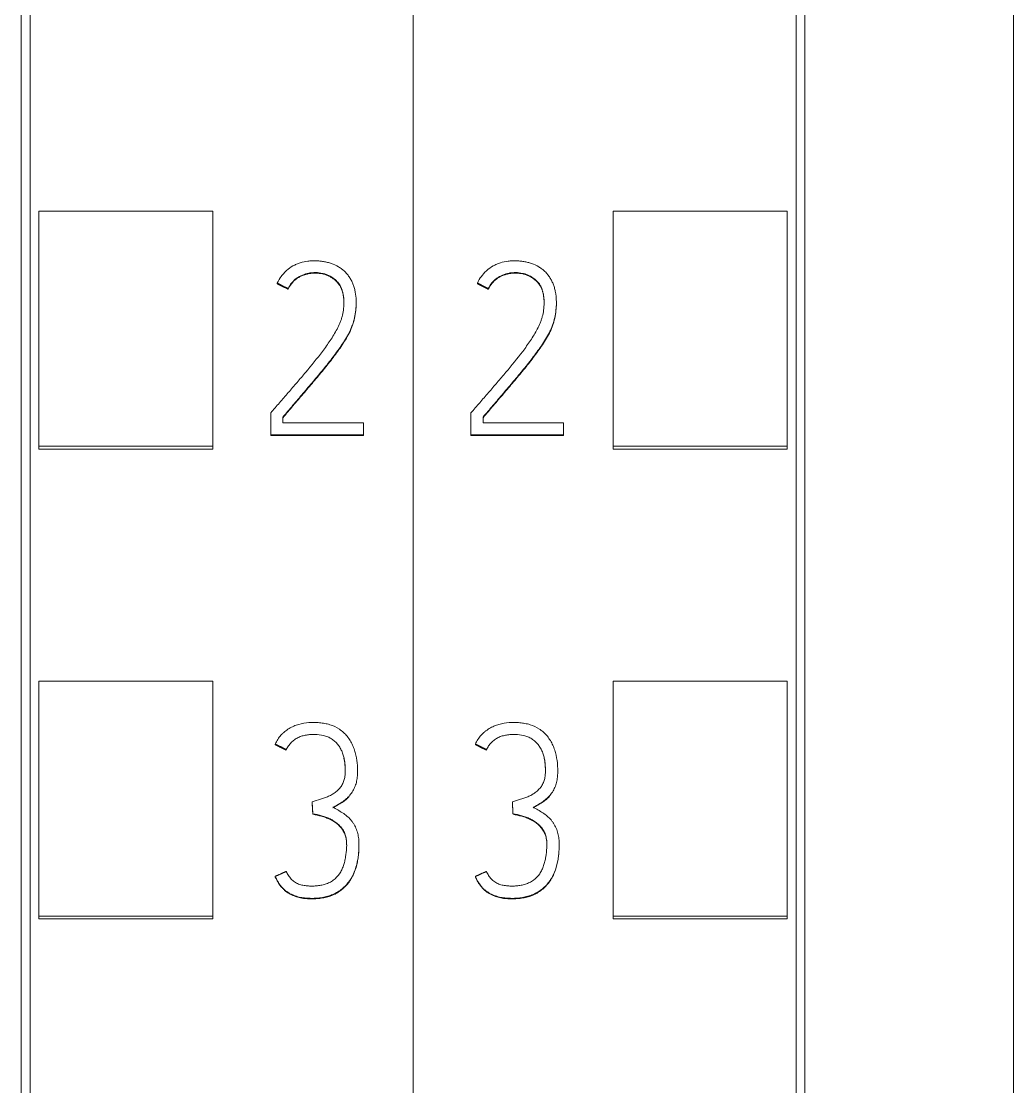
# Model space of a CAD drawing. Header units: millimetres. Extents: x 1359 to 3577, y 1336 to 3557.
# Drawn here: x 2641.47 to 2652.87, y 3016.78 to 3029.02 of the extents above; entities that cross this region are included whole.
import ezdxf

# ---------------------------------------------------------------- set-up
doc = ezdxf.new("R2010")
doc.units = ezdxf.units.MM
doc.layers.add('000-PI-Oprema', color=30, linetype='Continuous', lineweight=5)

msp = doc.modelspace()

# ---------------------------------------------------------------- linework, layer by layer
at = {"layer": '000-PI-Oprema', "color": 0, "linetype": 'ByBlock', "lineweight": 0}
for p, q in [((2645.971, 3041.237), (2645.971, 2927.819)), ((2645.971, 3041.237), (2645.971, 2927.819)), ((2641.571, 2930.141), (2641.571, 3038.956)), ((2650.371, 3038.956), (2650.371, 2930.141)), ((2641.671, 3024.136), (2641.671, 3026.839)), ((2641.671, 3026.839), (2643.671, 3026.839)), ((2643.671, 3024.136), (2643.671, 3026.839)), ((2648.271, 3024.136), (2648.271, 3026.839)), ((2650.271, 3026.839), (2648.271, 3026.839)), ((2650.271, 3024.136), (2650.271, 3026.839)), ((2644.411, 3026.012), (2644.411, 3026.005)), ((2646.711, 3026.012), (2646.711, 3026.005)), ((2644.536, 3025.948), (2644.536, 3025.942)), ((2646.836, 3025.948), (2646.836, 3025.942)), ((2645.318, 3025.78), (2645.318, 3025.786)), ((2647.618, 3025.78), (2647.618, 3025.786)), ((2644.336, 3024.52), (2644.336, 3024.266)), ((2646.636, 3024.52), (2646.636, 3024.266)), ((2644.475, 3024.404), (2644.475, 3024.471)), ((2645.401, 3024.404), (2644.475, 3024.404)), ((2645.401, 3024.266), (2645.401, 3024.404)), ((2646.775, 3024.404), (2646.775, 3024.471)), ((2647.701, 3024.404), (2646.775, 3024.404)), ((2647.701, 3024.266), (2647.701, 3024.404)), ((2644.336, 3024.266), (2644.336, 3024.26)), ((2644.336, 3024.266), (2645.401, 3024.266)), ((2645.401, 3024.26), (2644.336, 3024.26)), ((2645.401, 3024.266), (2645.401, 3024.26)), ((2646.636, 3024.266), (2646.636, 3024.26)), ((2646.636, 3024.266), (2647.701, 3024.266)), ((2647.701, 3024.26), (2646.636, 3024.26)), ((2647.701, 3024.266), (2647.701, 3024.26)), ((2641.671, 3024.105), (2641.671, 3024.136)), ((2641.671, 3024.136), (2643.671, 3024.136)), ((2641.671, 3024.105), (2643.671, 3024.105)), ((2643.671, 3024.105), (2643.671, 3024.136)), ((2648.271, 3024.105), (2648.271, 3024.136)), ((2650.271, 3024.136), (2648.271, 3024.136)), ((2650.271, 3024.105), (2648.271, 3024.105)), ((2650.271, 3024.105), (2650.271, 3024.136)), ((2641.671, 3018.734), (2641.671, 3021.437)), ((2641.671, 3021.437), (2643.671, 3021.437)), ((2643.671, 3018.734), (2643.671, 3021.437)), ((2648.271, 3018.734), (2648.271, 3021.437)), ((2650.271, 3021.437), (2648.271, 3021.437)), ((2650.271, 3018.734), (2650.271, 3021.437)), ((2644.387, 3020.714), (2644.387, 3020.707)), ((2644.515, 3020.65), (2644.515, 3020.644)), ((2646.687, 3020.714), (2646.687, 3020.707)), ((2646.815, 3020.65), (2646.815, 3020.644)), ((2645.333, 3020.396), (2645.333, 3020.402)), ((2647.633, 3020.396), (2647.633, 3020.402)), ((2644.812, 3020.051), (2644.812, 3020.045)), ((2647.112, 3020.051), (2647.112, 3020.045)), ((2644.82, 3019.913), (2644.82, 3019.906)), ((2647.12, 3019.913), (2647.12, 3019.906)), ((2645.35, 3019.546), (2645.35, 3019.552)), ((2647.65, 3019.546), (2647.65, 3019.552)), ((2644.387, 3019.192), (2644.387, 3019.185)), ((2646.687, 3019.192), (2646.687, 3019.185)), ((2641.671, 3018.705), (2641.671, 3018.734)), ((2641.671, 3018.734), (2643.671, 3018.734)), ((2641.671, 3018.705), (2643.671, 3018.705)), ((2643.671, 3018.705), (2643.671, 3018.734)), ((2648.271, 3018.705), (2648.271, 3018.734)), ((2650.271, 3018.734), (2648.271, 3018.734)), ((2650.271, 3018.705), (2648.271, 3018.705)), ((2650.271, 3018.705), (2650.271, 3018.734))]:
    msp.add_line(p, q, dxfattribs=at)
for points, knots in [([(2641.471, 2929.856), (2641.471, 2933.196), (2641.471, 2941.161), (2641.471, 2953.801), (2641.471, 2969.287), (2641.471, 2983.582), (2641.471, 2997.792), (2641.471, 3012.358), (2641.471, 3026.528), (2641.471, 3036.098), (2641.471, 3039.142)], [0, 0, 0, 0, 0.091483, 0.21812, 0.346206, 0.515858, 0.610111, 0.736264, 0.916066, 1, 1, 1, 1]), ([(2650.471, 3039.142), (2650.471, 3036.098), (2650.471, 3026.528), (2650.471, 3012.358), (2650.471, 2997.792), (2650.471, 2983.582), (2650.471, 2969.287), (2650.471, 2953.801), (2650.471, 2941.161), (2650.471, 2933.196), (2650.471, 2929.856)], [0, 0, 0, 0, 0.083934, 0.263736, 0.389889, 0.484142, 0.653794, 0.78188, 0.908517, 1, 1, 1, 1]), ([(2652.871, 3036.077), (2652.871, 3034.053), (2652.871, 3025.504), (2652.871, 3012.358), (2652.871, 2997.792), (2652.871, 2983.582), (2652.871, 2969.287), (2652.871, 2953.801), (2652.871, 2941.043), (2652.871, 2932.161), (2652.871, 2927.904), (2652.871, 2927.106)], [0, 0, 0, 0, 0.055935, 0.236292, 0.362833, 0.457376, 0.627551, 0.756032, 0.883059, 0.978086, 1, 1, 1, 1]), ([(2644.475, 3024.471), (2644.514, 3024.517), (2644.553, 3024.562), (2644.631, 3024.654), (2644.67, 3024.7), (2644.748, 3024.791), (2644.787, 3024.837), (2644.865, 3024.929), (2644.903, 3024.975), (2644.979, 3025.068), (2645.017, 3025.115), (2645.071, 3025.187), (2645.089, 3025.211), (2645.124, 3025.26), (2645.142, 3025.285), (2645.175, 3025.335), (2645.191, 3025.36), (2645.221, 3025.412), (2645.236, 3025.438), (2645.254, 3025.479), (2645.26, 3025.493), (2645.271, 3025.521), (2645.277, 3025.535), (2645.291, 3025.578), (2645.298, 3025.608), (2645.309, 3025.666), (2645.313, 3025.696), (2645.317, 3025.741), (2645.318, 3025.756), (2645.318, 3025.786), (2645.318, 3025.801), (2645.316, 3025.846), (2645.313, 3025.876), (2645.305, 3025.921), (2645.302, 3025.935), (2645.294, 3025.965), (2645.29, 3025.979), (2645.279, 3026.007), (2645.273, 3026.021), (2645.26, 3026.048), (2645.252, 3026.061), (2645.24, 3026.08), (2645.236, 3026.086), (2645.227, 3026.099), (2645.222, 3026.105), (2645.208, 3026.122), (2645.198, 3026.133), (2645.176, 3026.155), (2645.165, 3026.165), (2645.147, 3026.178), (2645.141, 3026.183), (2645.128, 3026.191), (2645.122, 3026.195), (2645.089, 3026.215), (2645.061, 3026.227), (2645.018, 3026.242), (2645.004, 3026.246), (2644.974, 3026.254), (2644.959, 3026.257), (2644.929, 3026.263), (2644.914, 3026.264), (2644.884, 3026.267), (2644.869, 3026.268), (2644.839, 3026.269), (2644.824, 3026.268), (2644.794, 3026.267), (2644.779, 3026.266), (2644.733, 3026.261), (2644.704, 3026.255), (2644.66, 3026.241), (2644.646, 3026.236), (2644.625, 3026.227), (2644.618, 3026.223), (2644.605, 3026.216), (2644.598, 3026.213), (2644.565, 3026.194), (2644.541, 3026.176), (2644.507, 3026.146), (2644.496, 3026.135), (2644.476, 3026.113), (2644.466, 3026.101), (2644.439, 3026.065), (2644.424, 3026.039), (2644.411, 3026.012)], [0, 0, 0, 0, 0.0625, 0.0625, 0.125, 0.125, 0.1875, 0.1875, 0.25, 0.25, 0.3125, 0.3125, 0.34375, 0.34375, 0.375, 0.375, 0.40625, 0.40625, 0.4375, 0.4375, 0.453125, 0.453125, 0.46875, 0.46875, 0.5, 0.5, 0.53125, 0.53125, 0.546875, 0.546875, 0.5625, 0.5625, 0.59375, 0.59375, 0.609375, 0.609375, 0.625, 0.625, 0.640625, 0.640625, 0.65625, 0.65625, 0.664062, 0.664062, 0.671875, 0.671875, 0.6875, 0.6875, 0.703125, 0.703125, 0.710937, 0.710937, 0.71875, 0.71875, 0.75, 0.75, 0.765625, 0.765625, 0.78125, 0.78125, 0.796875, 0.796875, 0.8125, 0.8125, 0.828125, 0.828125, 0.84375, 0.84375, 0.875, 0.875, 0.890625, 0.890625, 0.898437, 0.898437, 0.90625, 0.90625, 0.9375, 0.9375, 0.953125, 0.953125, 0.96875, 0.96875, 1, 1, 1, 1]), ([(2646.775, 3024.471), (2646.814, 3024.517), (2646.853, 3024.562), (2646.931, 3024.654), (2646.97, 3024.7), (2647.048, 3024.791), (2647.087, 3024.837), (2647.165, 3024.929), (2647.203, 3024.975), (2647.279, 3025.068), (2647.317, 3025.115), (2647.371, 3025.187), (2647.389, 3025.211), (2647.424, 3025.26), (2647.442, 3025.285), (2647.475, 3025.335), (2647.491, 3025.36), (2647.521, 3025.412), (2647.536, 3025.438), (2647.554, 3025.479), (2647.56, 3025.493), (2647.571, 3025.521), (2647.577, 3025.535), (2647.591, 3025.578), (2647.598, 3025.608), (2647.609, 3025.666), (2647.613, 3025.696), (2647.617, 3025.741), (2647.618, 3025.756), (2647.618, 3025.786), (2647.618, 3025.801), (2647.616, 3025.846), (2647.613, 3025.876), (2647.605, 3025.921), (2647.602, 3025.935), (2647.594, 3025.965), (2647.59, 3025.979), (2647.579, 3026.007), (2647.573, 3026.021), (2647.56, 3026.048), (2647.552, 3026.061), (2647.54, 3026.08), (2647.536, 3026.086), (2647.527, 3026.099), (2647.522, 3026.105), (2647.508, 3026.122), (2647.498, 3026.133), (2647.476, 3026.155), (2647.465, 3026.165), (2647.447, 3026.178), (2647.441, 3026.183), (2647.428, 3026.191), (2647.422, 3026.195), (2647.389, 3026.215), (2647.361, 3026.227), (2647.318, 3026.242), (2647.304, 3026.246), (2647.274, 3026.254), (2647.259, 3026.257), (2647.229, 3026.263), (2647.214, 3026.264), (2647.184, 3026.267), (2647.169, 3026.268), (2647.139, 3026.269), (2647.124, 3026.268), (2647.094, 3026.267), (2647.079, 3026.266), (2647.033, 3026.261), (2647.004, 3026.255), (2646.96, 3026.241), (2646.946, 3026.236), (2646.925, 3026.227), (2646.918, 3026.223), (2646.905, 3026.216), (2646.898, 3026.213), (2646.865, 3026.194), (2646.841, 3026.176), (2646.807, 3026.146), (2646.796, 3026.135), (2646.776, 3026.113), (2646.766, 3026.101), (2646.739, 3026.065), (2646.724, 3026.039), (2646.711, 3026.012)], [0, 0, 0, 0, 0.0625, 0.0625, 0.125, 0.125, 0.1875, 0.1875, 0.25, 0.25, 0.3125, 0.3125, 0.34375, 0.34375, 0.375, 0.375, 0.40625, 0.40625, 0.4375, 0.4375, 0.453125, 0.453125, 0.46875, 0.46875, 0.5, 0.5, 0.53125, 0.53125, 0.546875, 0.546875, 0.5625, 0.5625, 0.59375, 0.59375, 0.609375, 0.609375, 0.625, 0.625, 0.640625, 0.640625, 0.65625, 0.65625, 0.664062, 0.664062, 0.671875, 0.671875, 0.6875, 0.6875, 0.703125, 0.703125, 0.710937, 0.710937, 0.71875, 0.71875, 0.75, 0.75, 0.765625, 0.765625, 0.78125, 0.78125, 0.796875, 0.796875, 0.8125, 0.8125, 0.828125, 0.828125, 0.84375, 0.84375, 0.875, 0.875, 0.890625, 0.890625, 0.898437, 0.898437, 0.90625, 0.90625, 0.9375, 0.9375, 0.953125, 0.953125, 0.96875, 0.96875, 1, 1, 1, 1]), ([(2644.536, 3025.948), (2644.547, 3025.971), (2644.561, 3025.993), (2644.585, 3026.024), (2644.594, 3026.033), (2644.612, 3026.051), (2644.622, 3026.06), (2644.654, 3026.082), (2644.676, 3026.095), (2644.725, 3026.114), (2644.75, 3026.121), (2644.788, 3026.129), (2644.801, 3026.13), (2644.827, 3026.133), (2644.84, 3026.133), (2644.879, 3026.133), (2644.904, 3026.13), (2644.942, 3026.121), (2644.955, 3026.118), (2644.979, 3026.11), (2644.991, 3026.105), (2645.026, 3026.088), (2645.048, 3026.075), (2645.079, 3026.05), (2645.089, 3026.041), (2645.106, 3026.023), (2645.115, 3026.013), (2645.126, 3025.997), (2645.129, 3025.991), (2645.136, 3025.98), (2645.145, 3025.963), (2645.152, 3025.945), (2645.16, 3025.92), (2645.163, 3025.907), (2645.169, 3025.882), (2645.171, 3025.869), (2645.174, 3025.844), (2645.175, 3025.831), (2645.177, 3025.805), (2645.177, 3025.792), (2645.177, 3025.767), (2645.176, 3025.754), (2645.174, 3025.728), (2645.173, 3025.715), (2645.168, 3025.677), (2645.163, 3025.651), (2645.153, 3025.614), (2645.149, 3025.602), (2645.141, 3025.577), (2645.137, 3025.565), (2645.122, 3025.529), (2645.111, 3025.506), (2645.087, 3025.461), (2645.074, 3025.439), (2645.048, 3025.395), (2645.034, 3025.374), (2644.991, 3025.31), (2644.962, 3025.268), (2644.869, 3025.145), (2644.804, 3025.066), (2644.705, 3024.948), (2644.672, 3024.909), (2644.605, 3024.831), (2644.572, 3024.792), (2644.504, 3024.714), (2644.471, 3024.675), (2644.403, 3024.598), (2644.37, 3024.559), (2644.336, 3024.52)], [0, 0, 0, 0, 0.03125, 0.03125, 0.046875, 0.046875, 0.0625, 0.0625, 0.09375, 0.09375, 0.125, 0.125, 0.140625, 0.140625, 0.15625, 0.15625, 0.1875, 0.1875, 0.203125, 0.203125, 0.21875, 0.21875, 0.25, 0.25, 0.265625, 0.265625, 0.28125, 0.28125, 0.289062, 0.289062, 0.296875, 0.3125, 0.3125, 0.328125, 0.328125, 0.34375, 0.34375, 0.359375, 0.359375, 0.375, 0.375, 0.390625, 0.390625, 0.40625, 0.40625, 0.4375, 0.4375, 0.453125, 0.453125, 0.46875, 0.46875, 0.5, 0.5, 0.53125, 0.53125, 0.5625, 0.5625, 0.625, 0.625, 0.75, 0.75, 0.8125, 0.8125, 0.875, 0.875, 0.9375, 0.9375, 1, 1, 1, 1]), ([(2645.177, 3025.777), (2645.177, 3025.788), (2645.177, 3025.798), (2645.175, 3025.821), (2645.174, 3025.834), (2645.171, 3025.86), (2645.17, 3025.872), (2645.164, 3025.898), (2645.161, 3025.91), (2645.153, 3025.935), (2645.149, 3025.947), (2645.14, 3025.965), (2645.137, 3025.971), (2645.131, 3025.982), (2645.128, 3025.988), (2645.109, 3026.015), (2645.092, 3026.034), (2645.066, 3026.054), (2645.061, 3026.058), (2645.05, 3026.066), (2645.034, 3026.077), (2645.006, 3026.092), (2644.982, 3026.102), (2644.957, 3026.111), (2644.945, 3026.115), (2644.907, 3026.123), (2644.881, 3026.126), (2644.828, 3026.127), (2644.802, 3026.125), (2644.764, 3026.118), (2644.751, 3026.115), (2644.726, 3026.108), (2644.714, 3026.104), (2644.69, 3026.094), (2644.678, 3026.088), (2644.655, 3026.076), (2644.644, 3026.069), (2644.612, 3026.046), (2644.594, 3026.028), (2644.569, 3025.998), (2644.562, 3025.987), (2644.548, 3025.965), (2644.542, 3025.954), (2644.536, 3025.942)], [0, 0, 0, 0, 0.034222, 0.034222, 0.076212, 0.076212, 0.118203, 0.118203, 0.160193, 0.160193, 0.202183, 0.202183, 0.223179, 0.223179, 0.244174, 0.244174, 0.328155, 0.328155, 0.34915, 0.34915, 0.370145, 0.412135, 0.454126, 0.454126, 0.496116, 0.496116, 0.580097, 0.580097, 0.664077, 0.664077, 0.706068, 0.706068, 0.748058, 0.748058, 0.790048, 0.790048, 0.832039, 0.832039, 0.916019, 0.916019, 0.95801, 0.95801, 1, 1, 1, 1]), ([(2646.836, 3025.948), (2646.847, 3025.971), (2646.861, 3025.993), (2646.885, 3026.024), (2646.894, 3026.033), (2646.912, 3026.051), (2646.922, 3026.06), (2646.954, 3026.082), (2646.976, 3026.095), (2647.025, 3026.114), (2647.05, 3026.121), (2647.088, 3026.129), (2647.101, 3026.13), (2647.127, 3026.133), (2647.14, 3026.133), (2647.179, 3026.133), (2647.204, 3026.13), (2647.242, 3026.121), (2647.255, 3026.118), (2647.279, 3026.11), (2647.291, 3026.105), (2647.326, 3026.088), (2647.348, 3026.075), (2647.379, 3026.05), (2647.389, 3026.041), (2647.406, 3026.023), (2647.415, 3026.013), (2647.426, 3025.997), (2647.429, 3025.991), (2647.436, 3025.98), (2647.445, 3025.963), (2647.452, 3025.945), (2647.46, 3025.92), (2647.463, 3025.907), (2647.469, 3025.882), (2647.471, 3025.869), (2647.474, 3025.844), (2647.475, 3025.831), (2647.477, 3025.805), (2647.477, 3025.792), (2647.477, 3025.767), (2647.476, 3025.754), (2647.474, 3025.728), (2647.473, 3025.715), (2647.468, 3025.677), (2647.463, 3025.651), (2647.453, 3025.614), (2647.449, 3025.602), (2647.441, 3025.577), (2647.437, 3025.565), (2647.422, 3025.529), (2647.411, 3025.506), (2647.387, 3025.461), (2647.374, 3025.439), (2647.348, 3025.395), (2647.334, 3025.374), (2647.291, 3025.31), (2647.262, 3025.268), (2647.169, 3025.145), (2647.104, 3025.066), (2647.005, 3024.948), (2646.972, 3024.909), (2646.905, 3024.831), (2646.872, 3024.792), (2646.804, 3024.714), (2646.771, 3024.675), (2646.703, 3024.598), (2646.67, 3024.559), (2646.636, 3024.52)], [0, 0, 0, 0, 0.03125, 0.03125, 0.046875, 0.046875, 0.0625, 0.0625, 0.09375, 0.09375, 0.125, 0.125, 0.140625, 0.140625, 0.15625, 0.15625, 0.1875, 0.1875, 0.203125, 0.203125, 0.21875, 0.21875, 0.25, 0.25, 0.265625, 0.265625, 0.28125, 0.28125, 0.289062, 0.289062, 0.296875, 0.3125, 0.3125, 0.328125, 0.328125, 0.34375, 0.34375, 0.359375, 0.359375, 0.375, 0.375, 0.390625, 0.390625, 0.40625, 0.40625, 0.4375, 0.4375, 0.453125, 0.453125, 0.46875, 0.46875, 0.5, 0.5, 0.53125, 0.53125, 0.5625, 0.5625, 0.625, 0.625, 0.75, 0.75, 0.8125, 0.8125, 0.875, 0.875, 0.9375, 0.9375, 1, 1, 1, 1]), ([(2647.477, 3025.777), (2647.477, 3025.788), (2647.477, 3025.798), (2647.475, 3025.821), (2647.474, 3025.834), (2647.471, 3025.86), (2647.47, 3025.872), (2647.464, 3025.898), (2647.461, 3025.91), (2647.453, 3025.935), (2647.449, 3025.947), (2647.44, 3025.965), (2647.437, 3025.971), (2647.431, 3025.982), (2647.428, 3025.988), (2647.409, 3026.015), (2647.392, 3026.034), (2647.366, 3026.054), (2647.361, 3026.058), (2647.35, 3026.066), (2647.334, 3026.077), (2647.306, 3026.092), (2647.282, 3026.102), (2647.257, 3026.111), (2647.245, 3026.115), (2647.207, 3026.123), (2647.181, 3026.126), (2647.128, 3026.127), (2647.102, 3026.125), (2647.064, 3026.118), (2647.051, 3026.115), (2647.026, 3026.108), (2647.014, 3026.104), (2646.99, 3026.094), (2646.978, 3026.088), (2646.955, 3026.076), (2646.944, 3026.069), (2646.912, 3026.046), (2646.894, 3026.028), (2646.869, 3025.998), (2646.862, 3025.987), (2646.848, 3025.965), (2646.842, 3025.954), (2646.836, 3025.942)], [0, 0, 0, 0, 0.034222, 0.034222, 0.076212, 0.076212, 0.118203, 0.118203, 0.160193, 0.160193, 0.202183, 0.202183, 0.223179, 0.223179, 0.244174, 0.244174, 0.328155, 0.328155, 0.34915, 0.34915, 0.370145, 0.412135, 0.454126, 0.454126, 0.496116, 0.496116, 0.580097, 0.580097, 0.664077, 0.664077, 0.706068, 0.706068, 0.748058, 0.748058, 0.790048, 0.790048, 0.832039, 0.832039, 0.916019, 0.916019, 0.95801, 0.95801, 1, 1, 1, 1]), ([(2645.318, 3025.78), (2645.318, 3025.774), (2645.318, 3025.769), (2645.318, 3025.748), (2645.317, 3025.733), (2645.313, 3025.688), (2645.309, 3025.658), (2645.298, 3025.6), (2645.29, 3025.57), (2645.276, 3025.527), (2645.271, 3025.513), (2645.26, 3025.485), (2645.254, 3025.471), (2645.235, 3025.43), (2645.22, 3025.404), (2645.19, 3025.352), (2645.174, 3025.327), (2645.141, 3025.277), (2645.124, 3025.253), (2645.089, 3025.204), (2645.071, 3025.18), (2645.016, 3025.108), (2644.979, 3025.061), (2644.903, 3024.968), (2644.864, 3024.922), (2644.787, 3024.83), (2644.748, 3024.785), (2644.67, 3024.693), (2644.631, 3024.648), (2644.553, 3024.556), (2644.514, 3024.51), (2644.475, 3024.465)], [0, 0, 0, 0, 0.010489, 0.010489, 0.038761, 0.038761, 0.095304, 0.095304, 0.151848, 0.151848, 0.180119, 0.180119, 0.208391, 0.208391, 0.264935, 0.264935, 0.321478, 0.321478, 0.378022, 0.378022, 0.434565, 0.434565, 0.547652, 0.547652, 0.660739, 0.660739, 0.773826, 0.773826, 0.886913, 0.886913, 1, 1, 1, 1]), ([(2647.618, 3025.78), (2647.618, 3025.774), (2647.618, 3025.769), (2647.618, 3025.748), (2647.617, 3025.733), (2647.613, 3025.688), (2647.609, 3025.658), (2647.598, 3025.6), (2647.59, 3025.57), (2647.576, 3025.527), (2647.571, 3025.513), (2647.56, 3025.485), (2647.554, 3025.471), (2647.535, 3025.43), (2647.52, 3025.404), (2647.49, 3025.352), (2647.474, 3025.327), (2647.441, 3025.277), (2647.424, 3025.253), (2647.389, 3025.204), (2647.371, 3025.18), (2647.316, 3025.108), (2647.279, 3025.061), (2647.203, 3024.968), (2647.164, 3024.922), (2647.087, 3024.83), (2647.048, 3024.785), (2646.97, 3024.693), (2646.931, 3024.648), (2646.853, 3024.556), (2646.814, 3024.51), (2646.775, 3024.465)], [0, 0, 0, 0, 0.010489, 0.010489, 0.038761, 0.038761, 0.095304, 0.095304, 0.151848, 0.151848, 0.180119, 0.180119, 0.208391, 0.208391, 0.264935, 0.264935, 0.321478, 0.321478, 0.378022, 0.378022, 0.434565, 0.434565, 0.547652, 0.547652, 0.660739, 0.660739, 0.773826, 0.773826, 0.886913, 0.886913, 1, 1, 1, 1]), ([(2645.05, 3019.987), (2645.068, 3019.996), (2645.086, 3020.006), (2645.121, 3020.025), (2645.138, 3020.036), (2645.163, 3020.052), (2645.171, 3020.058), (2645.187, 3020.07), (2645.194, 3020.076), (2645.209, 3020.089), (2645.217, 3020.096), (2645.231, 3020.11), (2645.238, 3020.118), (2645.258, 3020.141), (2645.269, 3020.157), (2645.285, 3020.183), (2645.29, 3020.192), (2645.298, 3020.21), (2645.303, 3020.22), (2645.314, 3020.248), (2645.319, 3020.267), (2645.328, 3020.306), (2645.33, 3020.326), (2645.333, 3020.367), (2645.333, 3020.387), (2645.333, 3020.427), (2645.333, 3020.447), (2645.329, 3020.507), (2645.323, 3020.546), (2645.31, 3020.605), (2645.305, 3020.625), (2645.293, 3020.663), (2645.278, 3020.701), (2645.26, 3020.736), (2645.238, 3020.771), (2645.227, 3020.788), (2645.201, 3020.819), (2645.181, 3020.84), (2645.158, 3020.86), (2645.142, 3020.872), (2645.133, 3020.878), (2645.091, 3020.907), (2645.055, 3020.924), (2645.006, 3020.939), (2644.996, 3020.942), (2644.977, 3020.947), (2644.947, 3020.953), (2644.897, 3020.96), (2644.857, 3020.962), (2644.817, 3020.962), (2644.796, 3020.962), (2644.736, 3020.958), (2644.697, 3020.951), (2644.648, 3020.937), (2644.639, 3020.934), (2644.62, 3020.927), (2644.61, 3020.924), (2644.582, 3020.911), (2644.546, 3020.892), (2644.513, 3020.869), (2644.49, 3020.85), (2644.482, 3020.843), (2644.467, 3020.829), (2644.46, 3020.822), (2644.44, 3020.8), (2644.428, 3020.784), (2644.411, 3020.759), (2644.406, 3020.75), (2644.396, 3020.732), (2644.392, 3020.723), (2644.387, 3020.714)], [0, 0, 0, 0, 0.03125, 0.03125, 0.0625, 0.0625, 0.078125, 0.078125, 0.09375, 0.09375, 0.109375, 0.109375, 0.125, 0.125, 0.15625, 0.15625, 0.171875, 0.171875, 0.1875, 0.1875, 0.21875, 0.21875, 0.25, 0.25, 0.28125, 0.28125, 0.3125, 0.3125, 0.375, 0.375, 0.40625, 0.40625, 0.4375, 0.46875, 0.46875, 0.5, 0.5, 0.53125, 0.546875, 0.546875, 0.5625, 0.5625, 0.625, 0.625, 0.640625, 0.640625, 0.65625, 0.6875, 0.71875, 0.71875, 0.75, 0.75, 0.8125, 0.8125, 0.828125, 0.828125, 0.84375, 0.84375, 0.875, 0.90625, 0.90625, 0.921875, 0.921875, 0.9375, 0.9375, 0.96875, 0.96875, 0.984375, 0.984375, 1, 1, 1, 1]), ([(2647.35, 3019.987), (2647.368, 3019.996), (2647.386, 3020.006), (2647.421, 3020.025), (2647.438, 3020.036), (2647.463, 3020.052), (2647.471, 3020.058), (2647.487, 3020.07), (2647.494, 3020.076), (2647.509, 3020.089), (2647.517, 3020.096), (2647.531, 3020.11), (2647.538, 3020.118), (2647.558, 3020.141), (2647.569, 3020.157), (2647.585, 3020.183), (2647.59, 3020.192), (2647.598, 3020.21), (2647.603, 3020.22), (2647.614, 3020.248), (2647.619, 3020.267), (2647.628, 3020.306), (2647.63, 3020.326), (2647.633, 3020.367), (2647.633, 3020.387), (2647.633, 3020.427), (2647.633, 3020.447), (2647.629, 3020.507), (2647.623, 3020.546), (2647.61, 3020.605), (2647.605, 3020.625), (2647.593, 3020.663), (2647.578, 3020.701), (2647.56, 3020.736), (2647.538, 3020.771), (2647.527, 3020.788), (2647.501, 3020.819), (2647.481, 3020.84), (2647.458, 3020.86), (2647.442, 3020.872), (2647.433, 3020.878), (2647.391, 3020.907), (2647.355, 3020.924), (2647.306, 3020.939), (2647.296, 3020.942), (2647.277, 3020.947), (2647.247, 3020.953), (2647.197, 3020.96), (2647.157, 3020.962), (2647.117, 3020.962), (2647.096, 3020.962), (2647.036, 3020.958), (2646.997, 3020.951), (2646.948, 3020.937), (2646.939, 3020.934), (2646.92, 3020.927), (2646.91, 3020.924), (2646.882, 3020.911), (2646.846, 3020.892), (2646.813, 3020.869), (2646.79, 3020.85), (2646.782, 3020.843), (2646.767, 3020.829), (2646.76, 3020.822), (2646.74, 3020.8), (2646.728, 3020.784), (2646.711, 3020.759), (2646.706, 3020.75), (2646.696, 3020.732), (2646.692, 3020.723), (2646.687, 3020.714)], [0, 0, 0, 0, 0.03125, 0.03125, 0.0625, 0.0625, 0.078125, 0.078125, 0.09375, 0.09375, 0.109375, 0.109375, 0.125, 0.125, 0.15625, 0.15625, 0.171875, 0.171875, 0.1875, 0.1875, 0.21875, 0.21875, 0.25, 0.25, 0.28125, 0.28125, 0.3125, 0.3125, 0.375, 0.375, 0.40625, 0.40625, 0.4375, 0.46875, 0.46875, 0.5, 0.5, 0.53125, 0.546875, 0.546875, 0.5625, 0.5625, 0.625, 0.625, 0.640625, 0.640625, 0.65625, 0.6875, 0.71875, 0.71875, 0.75, 0.75, 0.8125, 0.8125, 0.828125, 0.828125, 0.84375, 0.84375, 0.875, 0.90625, 0.90625, 0.921875, 0.921875, 0.9375, 0.9375, 0.96875, 0.96875, 0.984375, 0.984375, 1, 1, 1, 1]), ([(2644.515, 3020.65), (2644.523, 3020.665), (2644.531, 3020.679), (2644.549, 3020.706), (2644.559, 3020.719), (2644.577, 3020.737), (2644.583, 3020.742), (2644.595, 3020.753), (2644.602, 3020.758), (2644.615, 3020.768), (2644.622, 3020.773), (2644.636, 3020.781), (2644.643, 3020.785), (2644.666, 3020.796), (2644.681, 3020.802), (2644.713, 3020.811), (2644.729, 3020.815), (2644.762, 3020.82), (2644.778, 3020.822), (2644.812, 3020.824), (2644.828, 3020.824), (2644.878, 3020.823), (2644.911, 3020.82), (2644.951, 3020.81), (2644.959, 3020.808), (2644.975, 3020.803), (2644.983, 3020.8), (2645.006, 3020.791), (2645.021, 3020.784), (2645.042, 3020.77), (2645.049, 3020.765), (2645.062, 3020.755), (2645.068, 3020.75), (2645.086, 3020.733), (2645.097, 3020.721), (2645.113, 3020.701), (2645.117, 3020.694), (2645.127, 3020.681), (2645.14, 3020.66), (2645.151, 3020.638), (2645.163, 3020.607), (2645.168, 3020.591), (2645.177, 3020.559), (2645.181, 3020.543), (2645.189, 3020.495), (2645.191, 3020.462), (2645.192, 3020.412), (2645.192, 3020.396), (2645.191, 3020.363), (2645.189, 3020.347), (2645.185, 3020.322), (2645.184, 3020.314), (2645.179, 3020.298), (2645.177, 3020.29), (2645.168, 3020.267), (2645.161, 3020.252), (2645.148, 3020.231), (2645.143, 3020.224), (2645.133, 3020.211), (2645.127, 3020.205), (2645.116, 3020.193), (2645.111, 3020.187), (2645.099, 3020.175), (2645.092, 3020.17), (2645.073, 3020.154), (2645.059, 3020.145), (2645.031, 3020.128), (2645.016, 3020.12), (2644.986, 3020.107), (2644.971, 3020.101), (2644.939, 3020.09), (2644.923, 3020.085), (2644.876, 3020.07), (2644.844, 3020.06), (2644.812, 3020.051)], [0, 0, 0, 0, 0.03125, 0.03125, 0.0625, 0.0625, 0.078125, 0.078125, 0.09375, 0.09375, 0.109375, 0.109375, 0.125, 0.125, 0.15625, 0.15625, 0.1875, 0.1875, 0.21875, 0.21875, 0.25, 0.25, 0.3125, 0.3125, 0.328125, 0.328125, 0.34375, 0.34375, 0.375, 0.375, 0.390625, 0.390625, 0.40625, 0.40625, 0.4375, 0.4375, 0.453125, 0.453125, 0.46875, 0.5, 0.5, 0.53125, 0.53125, 0.5625, 0.5625, 0.625, 0.625, 0.65625, 0.65625, 0.6875, 0.6875, 0.703125, 0.703125, 0.71875, 0.71875, 0.75, 0.75, 0.765625, 0.765625, 0.78125, 0.78125, 0.796875, 0.796875, 0.8125, 0.8125, 0.84375, 0.84375, 0.875, 0.875, 0.90625, 0.90625, 0.9375, 0.9375, 1, 1, 1, 1]), ([(2646.815, 3020.65), (2646.823, 3020.665), (2646.831, 3020.679), (2646.849, 3020.706), (2646.859, 3020.719), (2646.877, 3020.737), (2646.883, 3020.742), (2646.895, 3020.753), (2646.902, 3020.758), (2646.915, 3020.768), (2646.922, 3020.773), (2646.936, 3020.781), (2646.943, 3020.785), (2646.966, 3020.796), (2646.981, 3020.802), (2647.013, 3020.811), (2647.029, 3020.815), (2647.062, 3020.82), (2647.078, 3020.822), (2647.112, 3020.824), (2647.128, 3020.824), (2647.178, 3020.823), (2647.211, 3020.82), (2647.251, 3020.81), (2647.259, 3020.808), (2647.275, 3020.803), (2647.283, 3020.8), (2647.306, 3020.791), (2647.321, 3020.784), (2647.342, 3020.77), (2647.349, 3020.765), (2647.362, 3020.755), (2647.368, 3020.75), (2647.386, 3020.733), (2647.397, 3020.721), (2647.413, 3020.701), (2647.417, 3020.694), (2647.427, 3020.681), (2647.44, 3020.66), (2647.451, 3020.638), (2647.463, 3020.607), (2647.468, 3020.591), (2647.477, 3020.559), (2647.481, 3020.543), (2647.489, 3020.495), (2647.491, 3020.462), (2647.492, 3020.412), (2647.492, 3020.396), (2647.491, 3020.363), (2647.489, 3020.347), (2647.485, 3020.322), (2647.484, 3020.314), (2647.479, 3020.298), (2647.477, 3020.29), (2647.468, 3020.267), (2647.461, 3020.252), (2647.448, 3020.231), (2647.443, 3020.224), (2647.433, 3020.211), (2647.427, 3020.205), (2647.416, 3020.193), (2647.411, 3020.187), (2647.399, 3020.175), (2647.392, 3020.17), (2647.373, 3020.154), (2647.359, 3020.145), (2647.331, 3020.128), (2647.316, 3020.12), (2647.286, 3020.107), (2647.271, 3020.101), (2647.239, 3020.09), (2647.223, 3020.085), (2647.176, 3020.07), (2647.144, 3020.06), (2647.112, 3020.051)], [0, 0, 0, 0, 0.03125, 0.03125, 0.0625, 0.0625, 0.078125, 0.078125, 0.09375, 0.09375, 0.109375, 0.109375, 0.125, 0.125, 0.15625, 0.15625, 0.1875, 0.1875, 0.21875, 0.21875, 0.25, 0.25, 0.3125, 0.3125, 0.328125, 0.328125, 0.34375, 0.34375, 0.375, 0.375, 0.390625, 0.390625, 0.40625, 0.40625, 0.4375, 0.4375, 0.453125, 0.453125, 0.46875, 0.5, 0.5, 0.53125, 0.53125, 0.5625, 0.5625, 0.625, 0.625, 0.65625, 0.65625, 0.6875, 0.6875, 0.703125, 0.703125, 0.71875, 0.71875, 0.75, 0.75, 0.765625, 0.765625, 0.78125, 0.78125, 0.796875, 0.796875, 0.8125, 0.8125, 0.84375, 0.84375, 0.875, 0.875, 0.90625, 0.90625, 0.9375, 0.9375, 1, 1, 1, 1]), ([(2645.192, 3020.407), (2645.192, 3020.411), (2645.192, 3020.416), (2645.192, 3020.453), (2645.189, 3020.485), (2645.182, 3020.528), (2645.18, 3020.539), (2645.178, 3020.55)], [0, 0, 0, 0, 0.087818, 0.087818, 0.771228, 0.771228, 1, 1, 1, 1]), ([(2647.492, 3020.407), (2647.492, 3020.411), (2647.492, 3020.416), (2647.492, 3020.453), (2647.489, 3020.485), (2647.482, 3020.528), (2647.48, 3020.539), (2647.478, 3020.55)], [0, 0, 0, 0, 0.087818, 0.087818, 0.771228, 0.771228, 1, 1, 1, 1]), ([(2645.239, 3020.113), (2645.228, 3020.101), (2645.216, 3020.089), (2645.196, 3020.071), (2645.188, 3020.065), (2645.172, 3020.052), (2645.164, 3020.046), (2645.138, 3020.03), (2645.121, 3020.02), (2645.086, 3020), (2645.069, 3019.99), (2645.05, 3019.981)], [0, 0, 0, 0, 0.218648, 0.218648, 0.348874, 0.348874, 0.479099, 0.479099, 0.739549, 0.739549, 1, 1, 1, 1]), ([(2647.539, 3020.113), (2647.528, 3020.101), (2647.516, 3020.089), (2647.496, 3020.071), (2647.488, 3020.065), (2647.472, 3020.052), (2647.464, 3020.046), (2647.438, 3020.03), (2647.421, 3020.02), (2647.386, 3020), (2647.369, 3019.99), (2647.35, 3019.981)], [0, 0, 0, 0, 0.218648, 0.218648, 0.348874, 0.348874, 0.479099, 0.479099, 0.739549, 0.739549, 1, 1, 1, 1]), ([(2644.387, 3019.192), (2644.396, 3019.172), (2644.406, 3019.154), (2644.427, 3019.117), (2644.438, 3019.1), (2644.458, 3019.075), (2644.465, 3019.067), (2644.479, 3019.052), (2644.487, 3019.045), (2644.511, 3019.024), (2644.528, 3019.012), (2644.556, 3018.996), (2644.565, 3018.991), (2644.584, 3018.982), (2644.594, 3018.978), (2644.623, 3018.967), (2644.643, 3018.96), (2644.684, 3018.95), (2644.705, 3018.947), (2644.747, 3018.942), (2644.768, 3018.941), (2644.81, 3018.94), (2644.831, 3018.94), (2644.872, 3018.943), (2644.893, 3018.945), (2644.925, 3018.949), (2644.935, 3018.951), (2644.956, 3018.955), (2644.966, 3018.957), (2644.997, 3018.965), (2645.017, 3018.972), (2645.046, 3018.983), (2645.056, 3018.987), (2645.075, 3018.996), (2645.084, 3019.001), (2645.112, 3019.016), (2645.129, 3019.028), (2645.163, 3019.053), (2645.178, 3019.067), (2645.208, 3019.097), (2645.221, 3019.113), (2645.246, 3019.147), (2645.258, 3019.165), (2645.273, 3019.192), (2645.278, 3019.202), (2645.287, 3019.221), (2645.291, 3019.23), (2645.311, 3019.279), (2645.323, 3019.319), (2645.335, 3019.38), (2645.339, 3019.401), (2645.344, 3019.442), (2645.346, 3019.463), (2645.349, 3019.505), (2645.35, 3019.526), (2645.35, 3019.567), (2645.35, 3019.588), (2645.347, 3019.63), (2645.344, 3019.65), (2645.337, 3019.681), (2645.335, 3019.692), (2645.329, 3019.712), (2645.325, 3019.722), (2645.314, 3019.752), (2645.305, 3019.771), (2645.289, 3019.798), (2645.283, 3019.807), (2645.271, 3019.825), (2645.264, 3019.833), (2645.244, 3019.857), (2645.229, 3019.872), (2645.196, 3019.899), (2645.179, 3019.911), (2645.143, 3019.935), (2645.125, 3019.946), (2645.088, 3019.967), (2645.069, 3019.977), (2645.05, 3019.987)], [0, 0, 0, 0, 0.03125, 0.03125, 0.0625, 0.0625, 0.078125, 0.078125, 0.09375, 0.09375, 0.125, 0.125, 0.140625, 0.140625, 0.15625, 0.15625, 0.1875, 0.1875, 0.21875, 0.21875, 0.25, 0.25, 0.28125, 0.28125, 0.3125, 0.3125, 0.328125, 0.328125, 0.34375, 0.34375, 0.375, 0.375, 0.390625, 0.390625, 0.40625, 0.40625, 0.4375, 0.4375, 0.46875, 0.46875, 0.5, 0.5, 0.53125, 0.53125, 0.546875, 0.546875, 0.5625, 0.5625, 0.625, 0.625, 0.65625, 0.65625, 0.6875, 0.6875, 0.71875, 0.71875, 0.75, 0.75, 0.78125, 0.78125, 0.796875, 0.796875, 0.8125, 0.8125, 0.84375, 0.84375, 0.859375, 0.859375, 0.875, 0.875, 0.90625, 0.90625, 0.9375, 0.9375, 0.96875, 0.96875, 1, 1, 1, 1]), ([(2646.687, 3019.192), (2646.696, 3019.172), (2646.706, 3019.154), (2646.727, 3019.117), (2646.738, 3019.1), (2646.758, 3019.075), (2646.765, 3019.067), (2646.779, 3019.052), (2646.787, 3019.045), (2646.811, 3019.024), (2646.828, 3019.012), (2646.856, 3018.996), (2646.865, 3018.991), (2646.884, 3018.982), (2646.894, 3018.978), (2646.923, 3018.967), (2646.943, 3018.96), (2646.984, 3018.95), (2647.005, 3018.947), (2647.047, 3018.942), (2647.068, 3018.941), (2647.11, 3018.94), (2647.131, 3018.94), (2647.172, 3018.943), (2647.193, 3018.945), (2647.225, 3018.949), (2647.235, 3018.951), (2647.256, 3018.955), (2647.266, 3018.957), (2647.297, 3018.965), (2647.317, 3018.972), (2647.346, 3018.983), (2647.356, 3018.987), (2647.375, 3018.996), (2647.384, 3019.001), (2647.412, 3019.016), (2647.429, 3019.028), (2647.463, 3019.053), (2647.478, 3019.067), (2647.508, 3019.097), (2647.521, 3019.113), (2647.546, 3019.147), (2647.558, 3019.165), (2647.573, 3019.192), (2647.578, 3019.202), (2647.587, 3019.221), (2647.591, 3019.23), (2647.611, 3019.279), (2647.623, 3019.319), (2647.635, 3019.38), (2647.639, 3019.401), (2647.644, 3019.442), (2647.646, 3019.463), (2647.649, 3019.505), (2647.65, 3019.526), (2647.65, 3019.567), (2647.65, 3019.588), (2647.647, 3019.63), (2647.644, 3019.65), (2647.637, 3019.681), (2647.635, 3019.692), (2647.629, 3019.712), (2647.625, 3019.722), (2647.614, 3019.752), (2647.605, 3019.771), (2647.589, 3019.798), (2647.583, 3019.807), (2647.571, 3019.825), (2647.564, 3019.833), (2647.544, 3019.857), (2647.529, 3019.872), (2647.496, 3019.899), (2647.479, 3019.911), (2647.443, 3019.935), (2647.425, 3019.946), (2647.388, 3019.967), (2647.369, 3019.977), (2647.35, 3019.987)], [0, 0, 0, 0, 0.03125, 0.03125, 0.0625, 0.0625, 0.078125, 0.078125, 0.09375, 0.09375, 0.125, 0.125, 0.140625, 0.140625, 0.15625, 0.15625, 0.1875, 0.1875, 0.21875, 0.21875, 0.25, 0.25, 0.28125, 0.28125, 0.3125, 0.3125, 0.328125, 0.328125, 0.34375, 0.34375, 0.375, 0.375, 0.390625, 0.390625, 0.40625, 0.40625, 0.4375, 0.4375, 0.46875, 0.46875, 0.5, 0.5, 0.53125, 0.53125, 0.546875, 0.546875, 0.5625, 0.5625, 0.625, 0.625, 0.65625, 0.65625, 0.6875, 0.6875, 0.71875, 0.71875, 0.75, 0.75, 0.78125, 0.78125, 0.796875, 0.796875, 0.8125, 0.8125, 0.84375, 0.84375, 0.859375, 0.859375, 0.875, 0.875, 0.90625, 0.90625, 0.9375, 0.9375, 0.96875, 0.96875, 1, 1, 1, 1]), ([(2644.82, 3019.913), (2644.854, 3019.907), (2644.888, 3019.899), (2644.937, 3019.885), (2644.954, 3019.88), (2644.986, 3019.868), (2645.002, 3019.862), (2645.025, 3019.85), (2645.033, 3019.846), (2645.048, 3019.838), (2645.055, 3019.833), (2645.077, 3019.819), (2645.091, 3019.809), (2645.111, 3019.792), (2645.117, 3019.786), (2645.129, 3019.774), (2645.135, 3019.768), (2645.152, 3019.748), (2645.162, 3019.734), (2645.175, 3019.712), (2645.179, 3019.704), (2645.186, 3019.688), (2645.189, 3019.68), (2645.198, 3019.656), (2645.202, 3019.639), (2645.207, 3019.605), (2645.208, 3019.588), (2645.209, 3019.553), (2645.209, 3019.536), (2645.206, 3019.485), (2645.202, 3019.451), (2645.193, 3019.4), (2645.19, 3019.383), (2645.182, 3019.35), (2645.177, 3019.333), (2645.166, 3019.3), (2645.159, 3019.284), (2645.148, 3019.261), (2645.144, 3019.253), (2645.136, 3019.238), (2645.131, 3019.231), (2645.107, 3019.195), (2645.083, 3019.17), (2645.048, 3019.144), (2645.041, 3019.139), (2645.026, 3019.13), (2645.019, 3019.126), (2644.995, 3019.115), (2644.979, 3019.108), (2644.946, 3019.098), (2644.929, 3019.094), (2644.895, 3019.087), (2644.861, 3019.083), (2644.827, 3019.081), (2644.792, 3019.081), (2644.775, 3019.082), (2644.74, 3019.085), (2644.723, 3019.087), (2644.689, 3019.094), (2644.672, 3019.098), (2644.64, 3019.111), (2644.625, 3019.119), (2644.603, 3019.133), (2644.596, 3019.139), (2644.583, 3019.15), (2644.577, 3019.156), (2644.565, 3019.169), (2644.559, 3019.175), (2644.549, 3019.189), (2644.544, 3019.196), (2644.53, 3019.218), (2644.522, 3019.234), (2644.515, 3019.25)], [0, 0, 0, 0, 0.0625, 0.0625, 0.09375, 0.09375, 0.125, 0.125, 0.140625, 0.140625, 0.15625, 0.15625, 0.1875, 0.1875, 0.203125, 0.203125, 0.21875, 0.21875, 0.25, 0.25, 0.265625, 0.265625, 0.28125, 0.28125, 0.3125, 0.3125, 0.34375, 0.34375, 0.375, 0.375, 0.4375, 0.4375, 0.46875, 0.46875, 0.5, 0.5, 0.53125, 0.53125, 0.546875, 0.546875, 0.5625, 0.5625, 0.625, 0.625, 0.640625, 0.640625, 0.65625, 0.65625, 0.6875, 0.6875, 0.71875, 0.71875, 0.75, 0.78125, 0.78125, 0.8125, 0.8125, 0.84375, 0.84375, 0.875, 0.875, 0.90625, 0.90625, 0.921875, 0.921875, 0.9375, 0.9375, 0.953125, 0.953125, 0.96875, 0.96875, 1, 1, 1, 1]), ([(2645.209, 3019.549), (2645.209, 3019.554), (2645.209, 3019.559), (2645.208, 3019.573), (2645.208, 3019.582), (2645.207, 3019.599), (2645.206, 3019.608), (2645.202, 3019.633), (2645.198, 3019.65), (2645.189, 3019.674), (2645.186, 3019.682), (2645.179, 3019.698), (2645.175, 3019.705), (2645.161, 3019.728), (2645.151, 3019.742), (2645.129, 3019.768), (2645.117, 3019.781), (2645.091, 3019.803), (2645.077, 3019.813), (2645.048, 3019.832), (2645.033, 3019.84), (2645.002, 3019.856), (2644.986, 3019.862), (2644.954, 3019.874), (2644.937, 3019.879), (2644.888, 3019.893), (2644.854, 3019.901), (2644.82, 3019.906)], [0, 0, 0, 0, 0.026635, 0.026635, 0.070879, 0.070879, 0.115123, 0.115123, 0.20361, 0.20361, 0.247854, 0.247854, 0.292098, 0.292098, 0.380586, 0.380586, 0.469074, 0.469074, 0.557561, 0.557561, 0.646049, 0.646049, 0.734537, 0.734537, 0.823025, 0.823025, 1, 1, 1, 1]), ([(2647.12, 3019.913), (2647.154, 3019.907), (2647.188, 3019.899), (2647.237, 3019.885), (2647.254, 3019.88), (2647.286, 3019.868), (2647.302, 3019.862), (2647.325, 3019.85), (2647.333, 3019.846), (2647.348, 3019.838), (2647.355, 3019.833), (2647.377, 3019.819), (2647.391, 3019.809), (2647.411, 3019.792), (2647.417, 3019.786), (2647.429, 3019.774), (2647.435, 3019.768), (2647.452, 3019.748), (2647.462, 3019.734), (2647.475, 3019.712), (2647.479, 3019.704), (2647.486, 3019.688), (2647.489, 3019.68), (2647.498, 3019.656), (2647.502, 3019.639), (2647.507, 3019.605), (2647.508, 3019.588), (2647.509, 3019.553), (2647.509, 3019.536), (2647.506, 3019.485), (2647.502, 3019.451), (2647.493, 3019.4), (2647.49, 3019.383), (2647.482, 3019.35), (2647.477, 3019.333), (2647.466, 3019.3), (2647.459, 3019.284), (2647.448, 3019.261), (2647.444, 3019.253), (2647.436, 3019.238), (2647.431, 3019.231), (2647.407, 3019.195), (2647.383, 3019.17), (2647.348, 3019.144), (2647.341, 3019.139), (2647.326, 3019.13), (2647.319, 3019.126), (2647.295, 3019.115), (2647.279, 3019.108), (2647.246, 3019.098), (2647.229, 3019.094), (2647.195, 3019.087), (2647.161, 3019.083), (2647.127, 3019.081), (2647.092, 3019.081), (2647.075, 3019.082), (2647.04, 3019.085), (2647.023, 3019.087), (2646.989, 3019.094), (2646.972, 3019.098), (2646.94, 3019.111), (2646.925, 3019.119), (2646.903, 3019.133), (2646.896, 3019.139), (2646.883, 3019.15), (2646.877, 3019.156), (2646.865, 3019.169), (2646.859, 3019.175), (2646.849, 3019.189), (2646.844, 3019.196), (2646.83, 3019.218), (2646.822, 3019.234), (2646.815, 3019.25)], [0, 0, 0, 0, 0.0625, 0.0625, 0.09375, 0.09375, 0.125, 0.125, 0.140625, 0.140625, 0.15625, 0.15625, 0.1875, 0.1875, 0.203125, 0.203125, 0.21875, 0.21875, 0.25, 0.25, 0.265625, 0.265625, 0.28125, 0.28125, 0.3125, 0.3125, 0.34375, 0.34375, 0.375, 0.375, 0.4375, 0.4375, 0.46875, 0.46875, 0.5, 0.5, 0.53125, 0.53125, 0.546875, 0.546875, 0.5625, 0.5625, 0.625, 0.625, 0.640625, 0.640625, 0.65625, 0.65625, 0.6875, 0.6875, 0.71875, 0.71875, 0.75, 0.78125, 0.78125, 0.8125, 0.8125, 0.84375, 0.84375, 0.875, 0.875, 0.90625, 0.90625, 0.921875, 0.921875, 0.9375, 0.9375, 0.953125, 0.953125, 0.96875, 0.96875, 1, 1, 1, 1]), ([(2647.509, 3019.549), (2647.509, 3019.554), (2647.509, 3019.559), (2647.508, 3019.573), (2647.508, 3019.582), (2647.507, 3019.599), (2647.506, 3019.608), (2647.502, 3019.633), (2647.498, 3019.65), (2647.489, 3019.674), (2647.486, 3019.682), (2647.479, 3019.698), (2647.475, 3019.705), (2647.461, 3019.728), (2647.451, 3019.742), (2647.429, 3019.768), (2647.417, 3019.781), (2647.391, 3019.803), (2647.377, 3019.813), (2647.348, 3019.832), (2647.333, 3019.84), (2647.302, 3019.856), (2647.286, 3019.862), (2647.254, 3019.874), (2647.237, 3019.879), (2647.188, 3019.893), (2647.154, 3019.901), (2647.12, 3019.906)], [0, 0, 0, 0, 0.026635, 0.026635, 0.070879, 0.070879, 0.115123, 0.115123, 0.20361, 0.20361, 0.247854, 0.247854, 0.292098, 0.292098, 0.380586, 0.380586, 0.469074, 0.469074, 0.557561, 0.557561, 0.646049, 0.646049, 0.734537, 0.734537, 0.823025, 0.823025, 1, 1, 1, 1]), ([(2645.35, 3019.546), (2645.35, 3019.545), (2645.35, 3019.544), (2645.35, 3019.523), (2645.349, 3019.502), (2645.347, 3019.46), (2645.345, 3019.439), (2645.339, 3019.398), (2645.336, 3019.377), (2645.323, 3019.316), (2645.312, 3019.276), (2645.293, 3019.228), (2645.288, 3019.218), (2645.279, 3019.199), (2645.275, 3019.19), (2645.259, 3019.162), (2645.248, 3019.144), (2645.224, 3019.11), (2645.21, 3019.094), (2645.188, 3019.071), (2645.181, 3019.064), (2645.165, 3019.049), (2645.157, 3019.043), (2645.132, 3019.023), (2645.114, 3019.012), (2645.087, 3018.996), (2645.078, 3018.991), (2645.058, 3018.982), (2645.049, 3018.978), (2644.999, 3018.958), (2644.959, 3018.948), (2644.896, 3018.939), (2644.875, 3018.937), (2644.833, 3018.934), (2644.812, 3018.934), (2644.769, 3018.935), (2644.748, 3018.936), (2644.717, 3018.939), (2644.706, 3018.941), (2644.685, 3018.944), (2644.675, 3018.946), (2644.644, 3018.954), (2644.624, 3018.96), (2644.595, 3018.972), (2644.585, 3018.976), (2644.566, 3018.985), (2644.556, 3018.99), (2644.529, 3019.006), (2644.511, 3019.018), (2644.487, 3019.038), (2644.48, 3019.046), (2644.465, 3019.061), (2644.458, 3019.069), (2644.438, 3019.094), (2644.427, 3019.111), (2644.406, 3019.147), (2644.396, 3019.166), (2644.387, 3019.185)], [0, 0, 0, 0, 0.001389, 0.001389, 0.044807, 0.044807, 0.088225, 0.088225, 0.131643, 0.131643, 0.218479, 0.218479, 0.240188, 0.240188, 0.261896, 0.261896, 0.305314, 0.305314, 0.348732, 0.348732, 0.370441, 0.370441, 0.39215, 0.39215, 0.435568, 0.435568, 0.457277, 0.457277, 0.478986, 0.478986, 0.565821, 0.565821, 0.609239, 0.609239, 0.652657, 0.652657, 0.696075, 0.696075, 0.717784, 0.717784, 0.739493, 0.739493, 0.782911, 0.782911, 0.80462, 0.80462, 0.826329, 0.826329, 0.869746, 0.869746, 0.891455, 0.891455, 0.913164, 0.913164, 0.956582, 0.956582, 1, 1, 1, 1]), ([(2647.645, 3019.444), (2647.644, 3019.435), (2647.643, 3019.427), (2647.639, 3019.398), (2647.636, 3019.377), (2647.623, 3019.316), (2647.612, 3019.276), (2647.593, 3019.228), (2647.588, 3019.218), (2647.579, 3019.199), (2647.575, 3019.19), (2647.559, 3019.162), (2647.548, 3019.144), (2647.524, 3019.11), (2647.51, 3019.094), (2647.488, 3019.071), (2647.481, 3019.064), (2647.465, 3019.049), (2647.457, 3019.043), (2647.432, 3019.023), (2647.414, 3019.012), (2647.387, 3018.996), (2647.378, 3018.991), (2647.358, 3018.982), (2647.349, 3018.978), (2647.299, 3018.958), (2647.259, 3018.948), (2647.196, 3018.939), (2647.175, 3018.937), (2647.133, 3018.934), (2647.112, 3018.934), (2647.069, 3018.935), (2647.048, 3018.936), (2647.017, 3018.939), (2647.006, 3018.941), (2646.985, 3018.944), (2646.975, 3018.946), (2646.944, 3018.954), (2646.924, 3018.96), (2646.895, 3018.972), (2646.885, 3018.976), (2646.866, 3018.985), (2646.856, 3018.99), (2646.829, 3019.006), (2646.811, 3019.018), (2646.787, 3019.038), (2646.78, 3019.046), (2646.765, 3019.061), (2646.758, 3019.069), (2646.738, 3019.094), (2646.727, 3019.111), (2646.706, 3019.147), (2646.696, 3019.166), (2646.687, 3019.185)], [0, 0, 0, 0, 0.018898, 0.018898, 0.065617, 0.065617, 0.159055, 0.159055, 0.182415, 0.182415, 0.205774, 0.205774, 0.252494, 0.252494, 0.299213, 0.299213, 0.322572, 0.322572, 0.345932, 0.345932, 0.392651, 0.392651, 0.416011, 0.416011, 0.43937, 0.43937, 0.532809, 0.532809, 0.579528, 0.579528, 0.626247, 0.626247, 0.672966, 0.672966, 0.696326, 0.696326, 0.719685, 0.719685, 0.766404, 0.766404, 0.789764, 0.789764, 0.813123, 0.813123, 0.859843, 0.859843, 0.883202, 0.883202, 0.906562, 0.906562, 0.953281, 0.953281, 1, 1, 1, 1])]:
    msp.add_open_spline(points, degree=3, knots=knots, dxfattribs=at)
for points, weights in [([(2644.411, 3026.012), (2644.473, 3025.98), (2644.536, 3025.948)], [0.500000158949, 0.499999841051, 0.500000158949]), ([(2644.536, 3025.942), (2644.473, 3025.974), (2644.411, 3026.005)], [0.49999998791, 0.50000001209, 0.49999998791]), ([(2646.711, 3026.012), (2646.773, 3025.98), (2646.836, 3025.948)], [0.500000075207, 0.499999924793, 0.500000075207]), ([(2646.836, 3025.942), (2646.773, 3025.974), (2646.711, 3026.005)], [0.499999832915, 0.500000167085, 0.499999832915]), ([(2644.387, 3020.714), (2644.451, 3020.682), (2644.515, 3020.65)], [0.500000072369, 0.499999927631, 0.500000072369]), ([(2644.515, 3020.644), (2644.451, 3020.676), (2644.387, 3020.707)], [0.500000224137, 0.499999775863, 0.500000224137]), ([(2646.687, 3020.714), (2646.751, 3020.682), (2646.815, 3020.65)], [0.499999912253, 0.500000087747, 0.499999912253]), ([(2646.815, 3020.644), (2646.751, 3020.676), (2646.687, 3020.707)], [0.500000224201, 0.499999775799, 0.500000224201]), ([(2644.812, 3020.051), (2644.816, 3019.982), (2644.82, 3019.913)], [0.500000017226, 0.499999982774, 0.500000017226]), ([(2644.82, 3019.906), (2644.816, 3019.975), (2644.812, 3020.045)], [0.500000009236, 0.499999990764, 0.500000009236]), ([(2647.112, 3020.051), (2647.116, 3019.982), (2647.12, 3019.913)], [0.499999997003, 0.500000002997, 0.499999997003]), ([(2647.12, 3019.906), (2647.116, 3019.975), (2647.112, 3020.045)], [0.500000007963, 0.499999992037, 0.500000007963]), ([(2644.515, 3019.25), (2644.451, 3019.221), (2644.387, 3019.192)], [0.49999976836, 0.50000023164, 0.49999976836]), ([(2646.815, 3019.25), (2646.751, 3019.221), (2646.687, 3019.192)], [0.499999977862, 0.500000022138, 0.499999977862])]:
    msp.add_rational_spline(points, weights, degree=2, dxfattribs=at)

doc.saveas('drawing.dxf')
